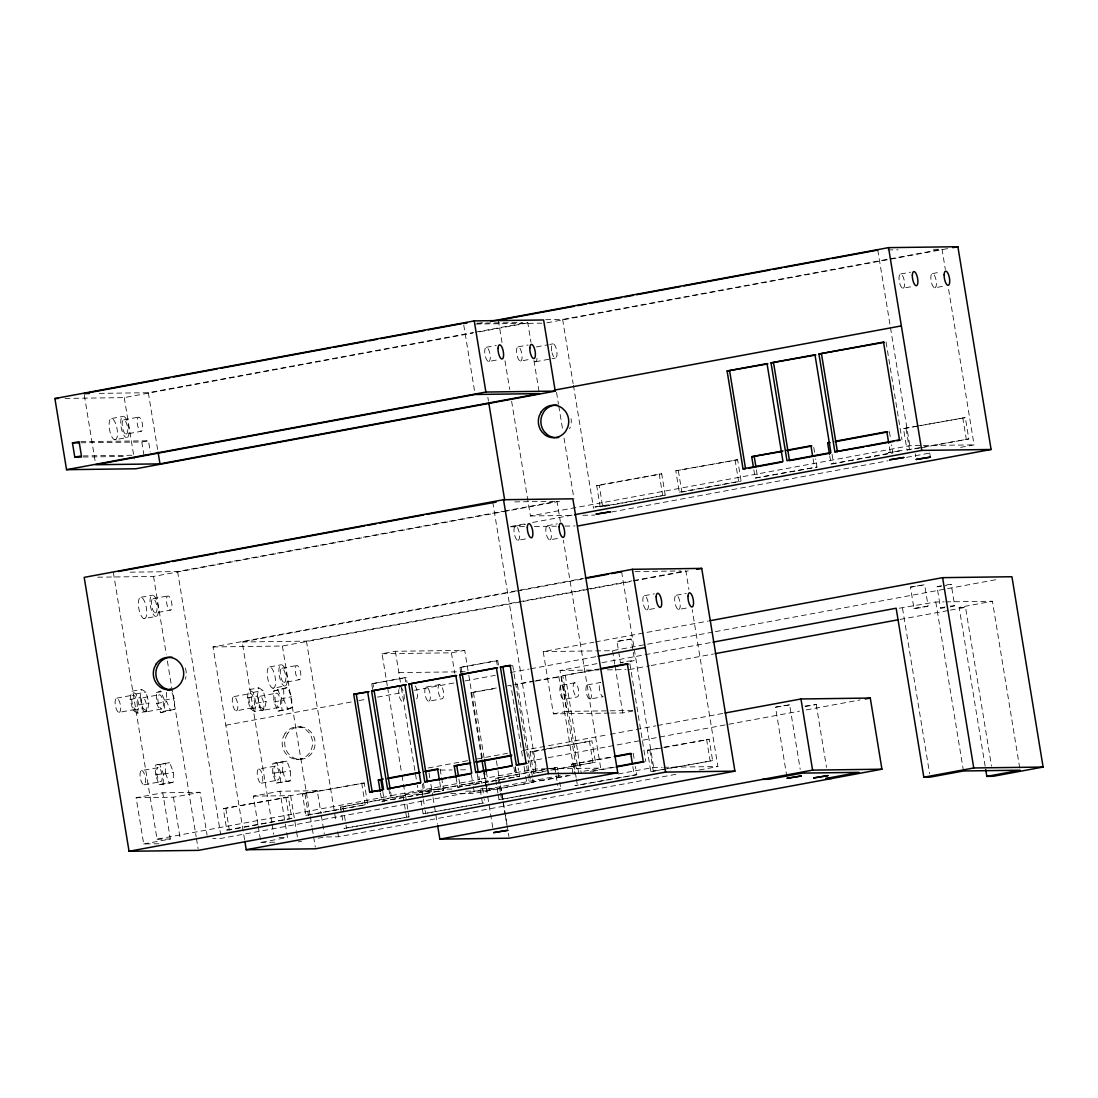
<?xml version="1.0" encoding="UTF-8"?>
<svg xmlns="http://www.w3.org/2000/svg" width="1098" height="1098" viewBox="0 0 1098 1098"><rect width="100%" height="100%" fill="white"/><g stroke="black" fill="none" stroke-linecap="round" stroke-linejoin="round"><path stroke-width="0.75" stroke-dasharray="5 3.75" d="M155.436 774.996L155.71 764.935L169.71 762.671L173.443 772.306L173.168 782.366L159.169 784.645L155.436 774.996L165.427 773.157L165.702 763.096M163.177 784.219L163.451 774.159L159.718 764.51L155.71 764.935M272.633 773.445L272.908 763.371L286.907 761.106L290.641 770.741L290.352 780.802L276.367 783.08L272.633 773.445L282.611 771.592L282.886 761.532M280.374 782.654L280.649 772.594L276.916 762.945L272.908 763.371M130.113 699.495L131.609 691.26L141.587 689.407L145.993 692.097L148.903 703.022L147.42 711.257L137.442 713.11L133.036 710.42L130.113 699.495L140.105 697.642L141.587 689.407M137.442 713.11L138.924 704.875L136.001 693.95L131.609 691.26M247.311 697.93L248.793 689.695L258.785 687.842L263.177 690.532L266.1 701.457L264.618 709.692L254.626 711.545L250.234 708.855L247.311 697.93L257.303 696.077L258.785 687.842M254.626 711.545L256.108 703.31L253.199 692.385L248.793 689.695M623.088 662.67L620.452 662.835L616.994 641.369L631.13 639.091L633.011 650.579M620.452 662.835L623.321 661.984M631.13 639.091L616.966 641.493M633.271 652.226L634.617 660.433L630.128 661.586M786.854 776.725L775.517 707.126L789.64 704.834L800.209 769.355M789.64 704.834L775.476 707.236M804.916 706.041L816.226 704.477L804.683 706.728M910.462 587.142L924.626 584.74L928.126 606.082L921.826 607.565L913.961 608.484L910.462 587.142L924.626 584.74M913.961 608.484L928.126 606.082M944.76 607.77L940.533 608.141L937.047 586.785L941.535 585.632M940.533 608.141L945.035 606.974M946.984 584.754L951.211 584.383L944.911 585.865M950.209 606.892L954.711 605.739L951.211 584.383M569.519 428.742L570.356 427.026M156.506 692.618L160.404 690.93L164.494 700.153L164.7 711.051L160.816 712.739L156.712 703.516L156.506 692.618L161.502 691.685M160.816 712.739L174.692 709.198L174.486 698.301L171.755 692.152M273.704 691.054L287.58 687.513L291.67 696.736L291.89 707.647L287.992 709.322L278.014 711.175L273.91 701.965L273.704 691.054L287.58 687.513M278.014 711.175L291.89 707.647M477.548 323.732L484.287 322.483M99.287 393.372L148.326 392.713L473.773 332.461M475.461 332.159L527.726 322.469L530.979 342.329M65.043 398.409L124.252 397.613L472.854 333.078M479.593 331.829L530.114 322.469M545.72 319.683L562.629 319.463L942.029 249.219L945.351 269.449M546.886 322.812L949.468 248.272M486.332 347.27L496.31 345.417M111.708 418.475L123.36 416.32M900.635 274.006L910.613 272.167M123.758 419.861L138.732 417.089M518.146 346.844L528.124 344.992M536.4 346.913L548.053 344.758M549.714 344.443L553.035 343.825M932.449 273.58L940.766 272.043M488.665 361.503A7.219 2.512 79.5 0 0 489.118 350.797A7.219 2.512 79.5 0 0 484.712 350.852A7.219 2.512 79.5 0 0 488.665 361.503L498.643 359.65M902.968 288.239A7.219 2.512 79.5 0 0 903.421 277.533A7.219 2.512 79.5 0 0 899.015 277.602A7.219 2.512 79.5 0 0 902.968 288.239L912.946 286.386M126.092 434.094A7.219 2.512 79.5 0 0 126.545 423.389A7.219 2.512 79.5 0 0 122.139 423.444A7.219 2.512 79.5 0 0 126.092 434.094L141.066 431.322A7.219 2.512 79.5 0 0 141.518 420.616A7.219 2.512 79.5 0 0 137.113 420.671A7.219 2.512 79.5 0 0 141.066 431.322M520.466 361.077A7.219 2.512 79.5 0 0 520.932 350.372A7.219 2.512 79.5 0 0 516.527 350.427A7.219 2.512 79.5 0 0 520.466 361.077L530.458 359.224M535.399 361.764L550.373 358.977M552.047 358.675L555.368 358.058M934.769 287.813A7.219 2.512 79.5 0 0 935.235 277.108A7.219 2.512 79.5 0 0 930.83 277.176A7.219 2.512 79.5 0 0 934.769 287.813L944.76 285.96M114.851 439.79A10.829 3.774 79.5 0 0 115.866 424.199A10.829 3.774 79.5 0 0 109.127 423.416A10.829 3.774 79.5 0 0 114.851 439.79L126.49 437.635A10.829 3.774 79.5 0 0 127.519 422.044A10.829 3.774 79.5 0 0 120.766 421.261A10.829 3.774 79.5 0 0 126.49 437.635M596.667 485.426L599.206 485.385L602.706 506.727L600.167 506.768L596.667 485.426L661.71 473.814L665.196 495.157L604.353 506.425M675.805 470.768L737.609 459.76L741.095 481.116L681.844 492.082L679.291 492.11L675.805 470.768L737.609 459.76M919.41 448.094L906.989 449.96L903.503 428.618L915.018 426.477M916.665 426.175L965.307 417.611L968.793 438.953L921.057 447.792M599.206 485.385L661.71 473.814M903.503 428.618L965.307 417.611M130.264 572.182L177.615 571.55L503.062 511.297M504.737 510.982L557.015 501.306L560.337 521.564M97.722 577.191L153.528 576.436L561.092 500.99M511.627 401.278L530.416 515.964L909.817 445.719L921.647 445.568M600.167 506.768L665.196 495.157M679.291 492.11L741.095 481.116M753.859 469.848L755.191 478.069L816.994 467.062L815.649 458.854M829.745 455.807L831.09 464.015L890.354 453.035L889.009 444.827M906.989 449.96L968.793 438.953M755.191 478.069L816.994 467.062M831.09 464.015L892.894 453.007L891.549 444.8M510.748 526.505L525.915 523.691M532.64 522.456L573.074 514.962M515.621 526.093L525.599 524.254M140.997 597.298L152.649 595.143M611.531 511.997L888.076 460.789M906.619 457.358L930.226 452.98M960.585 447.366L974.077 444.868L948.109 286.317M153.047 598.684L168.021 595.912M547.422 525.668L557.413 523.828M517.94 540.326A7.219 2.512 79.5 0 0 518.407 529.62A7.219 2.512 79.5 0 0 513.988 529.689A7.219 2.512 79.5 0 0 517.94 540.326L527.932 538.473M155.381 612.917A7.219 2.512 79.5 0 0 155.834 602.226A7.219 2.512 79.5 0 0 151.428 602.28A7.219 2.512 79.5 0 0 155.381 612.917L170.355 610.145A7.219 2.512 79.5 0 0 170.808 599.439A7.219 2.512 79.5 0 0 166.402 599.508A7.219 2.512 79.5 0 0 170.355 610.145M549.755 539.9A7.219 2.512 79.5 0 0 550.208 529.195A7.219 2.512 79.5 0 0 545.802 529.263A7.219 2.512 79.5 0 0 549.755 539.9L559.747 538.047M144.126 618.627A10.829 3.774 79.5 0 0 145.156 603.022A10.829 3.774 79.5 0 0 138.403 602.239A10.829 3.774 79.5 0 0 144.126 618.627L155.779 616.472A10.829 3.774 79.5 0 0 156.808 600.867A10.829 3.774 79.5 0 0 150.055 600.084A10.829 3.774 79.5 0 0 155.779 616.472M244.579 839.627L213.026 646.955L583.532 578.358M271.755 822.457L242.191 641.987L515.374 591.41M517.048 591.095L582.818 578.921M242.191 641.987L306.452 641.136L517.24 602.102M518.929 601.8L584.685 589.626M586.373 589.31L631.899 580.883M633.587 580.567L685.866 570.891L688.899 589.448M213.026 646.955L282.378 646.022L521.523 601.745M523.197 601.443L588.885 589.283M590.573 588.967L688.24 570.878M644.457 595.679L654.449 593.84M269.847 666.884L281.486 664.729M136.001 693.95L145.993 692.097M116.717 698.15L133.352 695.061M281.884 668.27L296.872 665.498M676.272 595.253L686.25 593.414M142.795 697.806L159.443 694.718M387.32 685.907L382.063 653.749L395.362 651.279L464.715 650.359L468.215 671.702M646.791 609.912A7.219 2.512 79.5 0 0 647.244 599.206A7.219 2.512 79.5 0 0 642.838 599.275A7.219 2.512 79.5 0 0 646.791 609.912L656.769 608.059M138.924 704.875L148.903 703.022M164.494 700.153L174.486 698.301M156.712 703.516L166.704 701.677L170.794 710.886M119.051 712.382A7.219 2.512 79.5 0 0 119.504 701.677A7.219 2.512 79.5 0 0 115.098 701.732A7.219 2.512 79.5 0 0 119.051 712.382L135.685 709.294A7.219 2.512 79.5 0 0 136.138 698.589A7.219 2.512 79.5 0 0 131.733 698.657A7.219 2.512 79.5 0 0 135.685 709.294M133.036 710.42L143.028 708.567L147.42 711.257M284.217 682.503A7.219 2.512 79.5 0 0 284.67 671.798A7.219 2.512 79.5 0 0 280.264 671.866A7.219 2.512 79.5 0 0 284.217 682.503L299.191 679.731A7.219 2.512 79.5 0 0 299.658 669.025A7.219 2.512 79.5 0 0 295.238 669.094A7.219 2.512 79.5 0 0 299.191 679.731M678.605 609.486A7.219 2.512 79.5 0 0 679.058 598.781A7.219 2.512 79.5 0 0 674.652 598.849A7.219 2.512 79.5 0 0 678.605 609.486L686.923 607.949M382.063 653.749L451.402 652.816L464.715 650.359M272.977 688.213A10.829 3.774 79.5 0 0 273.992 672.607A10.829 3.774 79.5 0 0 267.253 671.825A10.829 3.774 79.5 0 0 272.977 688.213L284.615 686.058A10.829 3.774 79.5 0 0 285.645 670.453A10.829 3.774 79.5 0 0 278.892 669.67A10.829 3.774 79.5 0 0 284.615 686.058M145.128 712.026A7.219 2.512 79.5 0 0 145.581 701.334A7.219 2.512 79.5 0 0 141.175 701.389A7.219 2.512 79.5 0 0 145.128 712.026L161.777 708.951A7.219 2.512 79.5 0 0 162.23 698.246A7.219 2.512 79.5 0 0 157.824 698.301A7.219 2.512 79.5 0 0 161.777 708.951M253.199 692.385L263.177 690.532M233.915 696.585L250.55 693.511M164.7 711.051L174.692 709.198M259.993 696.242L276.641 693.154M256.108 703.31L266.1 701.457M277.588 689.366L281.692 698.589L291.67 696.736M609.225 713.11L553.406 713.851L543.208 651.594L593.771 642.234M595.445 641.932L708.361 621.029M372.634 689.489L371.7 683.793L404.984 677.631L406.26 677.617L407.084 682.627M460.831 673.156L459.897 667.46L496.516 660.68L497.778 660.667L498.602 665.69M273.91 701.965L283.888 700.112L287.992 709.322M371.7 683.793L406.26 677.617M459.897 667.46L497.778 660.667M236.235 710.818A7.219 2.512 79.5 0 0 236.701 700.112A7.219 2.512 79.5 0 0 232.282 700.167A7.219 2.512 79.5 0 0 236.235 710.818L252.883 707.73A7.219 2.512 79.5 0 0 253.336 697.038A7.219 2.512 79.5 0 0 248.93 697.093A7.219 2.512 79.5 0 0 252.883 707.73M250.234 708.855L260.212 707.002L264.618 709.692M262.326 710.461A7.219 2.512 79.5 0 0 262.779 699.769A7.219 2.512 79.5 0 0 258.373 699.824A7.219 2.512 79.5 0 0 262.326 710.461L278.961 707.386A7.219 2.512 79.5 0 0 279.427 696.681A7.219 2.512 79.5 0 0 275.008 696.75A7.219 2.512 79.5 0 0 278.961 707.386M543.208 651.594L612.56 650.675L713.673 631.954M715.361 631.638L998.453 579.222M426.395 687.019L439.708 684.562M225.845 725.215L352.156 701.828M358.881 700.579L365.62 699.33M377.41 697.148L402.678 692.481M414.468 690.299L454.888 682.805M464.989 680.938L495.294 675.325M510.46 672.525L528.975 669.094M530.663 668.778L596.351 656.618M632.681 710.502L566.719 711.38L560.021 670.48L600.359 663.014M602.033 662.698L711.284 642.467M899.344 608.196L935.798 601.992L944.129 601.882M481.638 758.457L470.918 692.673L497.545 687.746M507.523 685.893L510.858 685.276L522.95 759.5M534.369 680.925L514.852 684.534L533.669 681.487M536.002 680.623L561.325 676.368L576.711 770.837M578.715 773.5L562.78 675.668L599.192 668.915M470.918 692.673L496.763 688.322M535.289 681.185L561.325 676.368M562.78 675.668L598.437 669.506M428.728 701.251A7.219 2.512 79.5 0 0 429.181 690.546A7.219 2.512 79.5 0 0 424.775 690.615A7.219 2.512 79.5 0 0 428.728 701.251L442.041 698.795A7.219 2.512 79.5 0 0 442.494 688.089A7.219 2.512 79.5 0 0 438.088 688.144A7.219 2.512 79.5 0 0 442.041 698.795M985.153 766.239L959.144 607.4L992.427 601.237L1019.822 768.531M629.374 669.547L649.536 665.813M651.224 665.512L713.398 653.996M899.962 619.45L948.699 610.433M950.388 610.117L965.513 607.318L991.521 766.157M561.476 685.221L574.789 682.764M587.554 684.878L600.867 682.407A7.219 2.512 79.5 0 0 599.357 688.624A7.219 2.512 79.5 0 0 602.5 696.407M159.718 764.51L169.71 762.671M141.464 770.563L142.15 770.672A7.219 2.512 79.5 0 1 145.554 781.803A7.219 2.512 79.5 0 1 141.148 781.145A7.219 2.512 79.5 0 1 141.464 770.563L158.785 767.584A7.219 2.512 79.5 0 1 162.188 778.715A7.219 2.512 79.5 0 1 157.796 778.07A7.219 2.512 79.5 0 1 158.098 767.488M563.796 699.453A7.219 2.512 79.5 0 0 564.262 688.748A7.219 2.512 79.5 0 0 559.856 688.817A7.219 2.512 79.5 0 0 563.796 699.453L577.109 696.983A7.219 2.512 79.5 0 0 577.575 686.291A7.219 2.512 79.5 0 0 573.17 686.346A7.219 2.512 79.5 0 0 577.109 696.983M163.451 774.159L173.443 772.306M589.887 699.11A7.219 2.512 79.5 0 0 590.34 688.405A7.219 2.512 79.5 0 0 585.934 688.46A7.219 2.512 79.5 0 0 589.887 699.11L603.2 696.64M144.154 784.754L160.788 781.666M159.169 784.645L173.168 782.366M276.916 762.945L286.907 761.106M553.406 713.851L566.719 711.38M258.661 768.998L259.334 769.108A7.219 2.512 79.5 0 1 262.751 780.239A7.219 2.512 79.5 0 1 258.346 779.58A7.219 2.512 79.5 0 1 258.661 768.998L275.982 766.02A7.219 2.512 79.5 0 1 279.386 777.164A7.219 2.512 79.5 0 1 274.98 776.506A7.219 2.512 79.5 0 1 275.296 765.924M158.963 843.758L143.701 843.964L136.125 797.711L162.751 792.783L200.069 792.289L207.097 835.221M280.649 772.594L290.641 770.741M610.913 713.082L622.758 712.931L632.736 711.079M136.125 797.711L173.443 797.217L200.069 792.289M261.338 783.19L277.986 780.115M276.367 783.08L290.352 780.802M257.92 824.227L253.322 796.146L279.935 791.219L317.267 790.725L321.041 813.851M428.193 767.982L468.681 760.489M477.108 758.938L507.468 753.31M522.648 750.497L608.663 734.576M610.351 734.26L655.89 725.833M657.578 725.517L723.362 713.343M253.322 796.146L290.641 795.652L317.267 790.725M223.306 808.663L288.335 797.052L291.835 818.394L229.345 829.964L226.792 830.006L223.306 808.663L288.335 797.052M302.43 794.005L364.234 782.998L367.734 804.34L305.93 815.347L302.43 794.005L364.234 782.998M530.128 751.856L532.681 751.814L536.167 773.157L533.628 773.198L530.128 751.856L544.951 749.111M546.598 748.795L591.932 740.848L595.432 762.19L550.99 770.412M532.681 751.814L591.932 740.848M528.069 761.408L546.612 757.977M548.3 757.661L641.012 740.505M642.701 740.189L799.481 711.161M806.234 709.912L860.173 699.92M388.802 788.748L389.968 795.858L479.442 779.511L478.508 773.829M477.232 773.843L478.165 779.539L536.442 768.957L548.286 768.806M113.355 572.401L157.041 839.201L391.245 795.844L390.421 790.821M402.019 775.641L405.066 794.266L431.692 789.338L455.368 789.023M342.645 820.233L340.49 807.099L402.993 795.528L405.533 795.487L406.342 800.415M497.943 793.168L495.527 778.386L544.91 769.245M546.557 768.943L557.331 767.392L557.866 770.672M573.046 774.186L571.427 764.345L612.574 756.714M663.782 747.244L709.13 739.283L712.629 760.626L650.826 771.633L647.326 750.291L662.135 747.546M143.701 843.964L170.327 839.023L162.751 792.783M340.49 807.099L405.533 795.487M481.432 781.433L419.628 792.44L481.432 781.433L482.242 786.36M495.527 778.386L544.169 769.822M550.743 768.6L557.331 767.392M571.427 764.345L611.833 757.291M647.326 750.291L663.041 747.82M664.688 747.505L709.13 739.283M226.792 830.006L291.835 818.394M380.484 793.085L381.829 801.293L443.633 790.299L440.133 768.943M456.109 777.398L457.729 787.252L519.532 776.245L518.187 768.037M533.628 773.198L595.432 762.19M305.93 815.347L366.087 804.656M381.829 801.293L443.633 790.299M457.729 787.252L519.532 776.245M537.814 772.855L544.402 771.633M560.241 775.6L221.302 838.35L212.765 838.46M583.848 771.221L600.702 768.106L563.37 540.147M485.755 783.766L486.853 790.505L529.332 783.08L528.783 779.704M528.042 765.512L530.787 782.38L568.201 775.449M590.299 771.359L615.127 766.761M450.729 793.648L474.418 793.332L529.332 783.08M530.787 782.38L570.754 775.421M592.838 771.331L614.358 767.337M618.229 773.953L653.639 767.392L662.094 767.282M258.181 825.874L260.885 842.399L287.511 837.472L279.935 791.219M409.032 816.83L343.99 828.441L409.032 816.83L406.603 802.062M420.973 800.648L423.128 813.783L484.932 802.789L484.383 799.495M498.218 794.815L499.027 799.742L560.831 788.735L559.747 782.16M636.73 774.68L574.927 785.688L636.73 774.68L635.385 766.473M650.826 771.633L665.635 768.888M667.282 768.586L712.629 760.626M423.128 813.783L483.285 803.091M499.027 799.742L560.831 788.735M298.203 841.905L301.538 841.288M318.173 838.199L323.169 837.28M326.545 836.95L338.5 836.786L677.425 774.035M699.357 769.973L717.9 766.541L692.207 609.678M80.909 442.796L141.807 441.986L148.463 440.778L150.275 451.841M626.752 661.353L634.617 660.433M941.26 586.428L937.047 586.785M950.484 606.096L954.711 605.739M887.925 249.932L898.068 249.795M933.575 249.328L942.029 249.219M476.999 323.155L522.662 322.538M475.859 324.047L541.822 323.169M80.799 441.684L148.463 440.778M83.132 455.917L133.874 455.231M923.349 445.541L974.077 444.868M83.242 457.029L125.529 456.466M514.742 501.868L557.015 501.306M530.416 515.964L574.378 515.387M582.832 515.278L594.677 515.113M510.748 526.793L525.983 526.587M534.438 526.477L556.425 526.189M564.88 526.079L575.036 525.942M635.124 571.564L680.787 570.96M945.79 601.869L992.427 601.237M959.144 607.4L965.513 607.318M398.862 672.621L466.526 671.729M560.021 670.48L598.918 669.958M607.386 669.849L625.984 669.602M298.697 726.945L301.25 726.917M296.007 759.308L298.56 759.281M440.257 770.11L452.101 769.959M460.556 769.849L469.011 769.725M549.974 768.778L600.702 768.106M663.782 767.269L717.9 766.541M478.165 779.539L479.442 779.511M480.746 788.68L501.045 788.405L501.58 791.727M486.853 790.505L489.392 790.478L488.294 783.725M440.367 791.507L418.379 791.795L417.309 785.235M465.744 791.164L487.732 790.876L486.647 784.301M405.066 794.266L425.365 793.991M389.968 795.858L391.245 795.844M157.041 839.201L170.327 839.023M279.221 837.582L287.511 837.472M260.885 842.399L276.161 842.193M282.611 771.592L286.345 781.227M165.427 773.157L169.161 782.792M257.303 696.077L260.212 707.002M140.105 697.642L143.028 708.567M962.754 417.638L966.254 438.98M929.677 452.87L930.377 457.139M915.279 453.858L915.746 456.699M935.798 601.992L963.468 770.974M877.782 250.07L909.817 445.719M906.042 428.577L909.542 449.919M889.407 431.665L890.217 436.592M902.515 608.155L929.635 773.747M832.023 454.119L833.643 463.974M813.769 447.353L814.579 452.28M813.11 458.882L814.455 467.089M816.226 704.477L826.52 767.351M756.398 469.82L757.744 478.028M735.056 459.801L738.556 481.144M678.344 470.74L681.844 492.082M706.59 739.311L710.077 760.653M659.157 473.856L662.657 495.198M621.605 571.742L634.026 647.642M634.301 649.33L653.639 767.392M649.865 750.25L653.365 771.592M562.629 319.463L573.129 383.559M573.403 385.233L593.565 508.374M633.23 753.338L634.301 759.898M632.832 766.5L634.177 774.708M612.56 650.675L614.77 664.139M615.045 665.813L622.758 712.931M556.549 392.398L558.484 404.229M558.772 405.917L562.917 431.267M564.029 438.02L573.98 498.863M533.957 360.528L539.379 393.619M589.393 740.875L592.879 762.218M573.966 764.304L575.05 770.878M575.311 772.512L576.121 777.439M576.395 779.086L577.466 785.646M498.368 320.314L502.239 343.935M504.998 360.803L509.692 389.474M558.141 772.306L559.486 780.527M554.792 767.42L555.863 773.994M556.137 775.627L557.743 785.482M487.855 397.311L488.404 400.646M463.74 324.981L474.858 392.823M492.755 502.157L536.442 768.957M515.374 766.418L516.993 776.272M496.516 660.68L497.216 664.949M513.837 767.063L514.77 772.759M501.855 793.387L502.939 800.03M503.213 801.691L507.015 824.927M508.374 833.231L508.923 836.552M496.406 760.832L497.765 769.094M498.039 770.755L500.208 783.986M500.468 785.646L505.08 813.769M505.355 815.43L507.523 828.661M498.067 778.358L500.221 791.493M500.496 793.14L501.566 799.701M468.764 675.078L482.571 759.404M484.232 769.533L486.387 782.668M483.875 773.157L486.043 786.388M486.304 788.048L492.81 827.755M482.502 788.007L484.122 797.862M461.174 667.447L462.107 673.143M480.238 789.682L482.379 802.816M451.402 652.816L454.737 673.143M471.371 774.721L473.032 784.878M473.307 786.566L474.418 793.332M458.923 779.004L460.268 787.211M439.749 782.119L441.094 790.327M429.002 772.91L429.812 777.837M430.883 784.411L432.777 795.968M433.051 797.628L437.402 824.2M404.984 677.631L405.684 681.899M422.167 792.413L422.977 797.34M423.252 798.973L424.857 808.828M425.132 810.475L425.667 813.755M395.362 651.279L401.072 686.113M401.346 687.801L417.034 783.588M387.608 687.609L401.744 773.953M402.993 795.528L406.48 816.871M382.763 791.411L384.369 801.265M361.695 783.039L365.195 804.381M343.043 807.057L345.733 823.486M345.994 825.12L346.529 828.4M306.452 641.136L336.015 821.606M337.662 831.721L338.5 836.786M321.316 815.498L324.294 833.67M282.378 646.022L310.048 815.004M310.322 816.692L311.983 826.835M312.257 828.523L313.369 835.276M313.644 836.964L315.304 847.107M304.983 793.978L308.469 815.32M290.641 795.652L296.323 830.335M296.584 831.982L297.668 838.598M285.796 797.093L289.296 818.435M272.029 824.145L273.69 834.274M225.845 808.622L229.345 829.964M148.326 392.713L157.81 450.633M177.615 571.55L220.753 834.974M141.807 441.986L144.126 456.219M124.252 397.613L134.272 458.84M153.528 576.436L166.265 654.216M167.376 660.982L196.171 836.827M196.446 838.529L198.107 848.672M173.443 797.217L180.47 840.162M84.34 395.225L95.444 463.068M886.059 342L901.993 439.845M629.881 663.672L645.816 761.518M565.319 675.627L581.254 773.472M558.786 676.409L574.721 774.241M517.391 684.507L532.503 777.288M532.777 778.976L533.326 782.339M512.697 665.237L528.632 763.083M526.587 766.212L528.509 778.015M524.048 766.253L525.42 774.68M525.695 776.368L526.793 783.121M515.223 767.722L516.046 772.731M473.471 692.632L484.177 758.43M486.373 771.921L488.02 782.037M483.834 771.949L485.481 782.078M423.43 782.998L424.514 789.682M422.318 784.013L423.252 789.695M372.977 683.779L373.526 687.115M283.682 689.201L283.888 700.112M281.692 698.589L281.898 709.486M166.525 692.33L166.704 701.677M571.056 418.654A16.25 15.207 89.2 0 1 571.221 422.881M537.018 358.168A7.219 2.512 79.5 0 1 533.971 360.817M551.663 350.976A7.219 2.512 79.5 0 1 554.229 344.484A7.219 2.512 79.5 0 1 556.741 356.37A7.219 2.512 79.5 0 1 552.047 352.815M415.058 685.838A7.219 2.512 79.5 0 1 417.556 693.826A7.219 2.512 79.5 0 1 415.964 699.138M404.023 694.458A7.219 2.512 79.5 0 1 401.58 701.073A7.219 2.512 79.5 0 1 398.862 689.475M399.205 688.336A7.219 2.512 79.5 0 1 399.699 687.623M401.017 687.609A7.219 2.512 79.5 0 1 403.103 690.903M185.356 667.996A16.25 15.207 89.2 0 1 185.342 679.113M594.992 507.015L609.129 504.723L594.992 507.015M888.502 452.678L902.625 450.386L888.502 452.678M284.917 733.766L283.078 737.527A16.25 15.207 89.2 0 0 285.7 753.53L288.623 756.412A16.25 15.207 89.2 0 0 309.801 752.487L311.64 748.726A16.25 15.207 89.2 0 0 309.018 732.723L306.095 729.854A16.25 15.207 89.2 0 0 284.917 733.766M287.456 733.739L285.617 737.485A16.25 15.207 89.2 0 0 288.239 753.503L291.162 756.371A16.25 15.207 89.2 0 0 312.34 752.459L314.179 748.699A16.25 15.207 89.2 0 0 311.558 732.695L308.634 729.813A16.25 15.207 89.2 0 0 287.456 733.739"/><path stroke-width="1.5" d="M167.788 690.203L170.382 689.077M54.9 398.533L474.24 320.904L543.592 319.971L555.245 391.121L135.905 468.764L66.553 469.683L54.9 398.533L58.276 398.492M158.263 379.839L84.066 393.578L89.144 393.509M161.639 379.208L170.066 377.657M173.443 377.026L217.28 368.914M220.657 368.283L330.265 347.997M333.627 347.366L365.675 341.437M369.038 340.819L377.479 339.255M380.841 338.623L424.693 330.512M428.055 329.88L461.791 323.649M491.012 321.234L888.543 247.64L957.895 246.721L991.096 449.48L578.413 525.887M500.057 319.998L574.254 306.273M577.63 305.642L586.058 304.077M589.434 303.46L621.468 297.531M624.844 296.899L633.271 295.335M636.648 294.717L680.486 286.605M683.862 285.974L769.863 270.053M773.225 269.422L781.666 267.871M785.029 267.239L828.88 259.128M832.243 258.497L877.782 250.07M952.844 247.654L957.895 246.721M66.553 469.683L485.892 392.041L555.245 391.121M554.366 390.147L901.362 325.9M159.979 463.864L539.379 393.619L475.118 394.484L95.718 464.729L159.979 463.864L158.085 452.28M727.096 371L767.035 363.603L782.97 461.448L743.03 468.832L727.096 371L767.914 363.877M771.029 362.862L814.963 354.736L830.884 452.568L786.964 460.707L771.029 362.862L815.869 354.997M818.943 353.995L883.519 342.041L899.454 439.873L834.878 451.827L818.943 353.995L884.398 342.315M503.529 499.727L84.189 577.37L129.042 851.279L198.395 850.36L617.735 772.718L572.868 498.808L503.529 499.727L548.382 773.651L617.735 772.718M118.419 571.468L168.996 562.107M172.372 561.476L216.21 553.365M219.586 552.733L364.605 525.887M367.981 525.256L376.408 523.705M379.784 523.073L423.622 514.962M426.998 514.331L496.145 502.115M753.31 466.568L751.705 456.713L782.984 450.935M786.264 450.317L810.955 445.747L812.575 455.601M835.825 441.149L886.855 431.692L888.735 443.194M751.705 456.713L782.229 451.498M787.17 450.592L811.861 446.021M835.084 441.712L887.76 431.967M748.905 468.187L782.188 462.025M830.184 453.145L789.503 460.666L773.568 362.834M834.878 451.827L863.92 446.9M867.228 446.282L893.717 441.382M897.025 440.765L900.333 440.147M574.762 514.66L921.744 450.413L991.096 449.48M585.22 578.042L632.366 569.313L701.718 568.393L734.919 771.153L315.579 848.795L246.227 849.728L244.854 841.315M587.883 577.987L608.114 574.24M611.49 573.623L621.605 571.742M696.667 569.327L701.718 568.393M710.035 620.713L942.592 577.658L1011.931 576.738L1043.1 767.049L993.182 776.3L986.814 776.382L985.716 769.616M381.459 790.327L369.655 792.07L353.721 694.238L368.873 691.644M371.604 690.93L406.15 684.74L371.604 690.93L387.539 788.762L420.424 782.888M408.868 684.027L455.794 675.339L471.728 773.17L424.802 781.858L408.868 684.027L456.672 675.613M459.788 674.597L496.406 667.817L512.341 765.663L475.722 772.429L459.788 674.597L462.34 674.556L478.275 772.402L475.722 772.429M500.4 667.076L510.145 665.278L526.079 763.11L516.335 764.922L500.4 667.076L511.064 665.539M461.064 674.584L497.669 667.804M353.721 694.238L368.612 691.918M598.026 656.302L645.185 647.573M712.959 642.165L896.16 608.237L923.83 777.219L930.198 777.137L963.468 770.974L1020.097 770.22L986.814 776.382M600.853 668.613L627.342 663.714L643.277 761.545L616.788 766.459M600.084 669.19L628.234 663.988M715.086 653.681L898.274 619.766M725.051 713.027L800.95 698.973L870.289 698.054L881.941 769.204L509.198 838.213L439.845 839.133L437.677 825.861M380.21 791.452L378.33 779.951L383.271 779.045M388.212 778.125L419.491 772.333M424.418 771.427L437.594 768.984L439.474 780.472M456.109 777.398L454.229 765.896L470.699 762.849M475.626 761.943L511.846 755.232M387.457 778.702L420.383 772.608M425.324 771.688L438.486 769.259M454.229 765.896L469.944 763.426M476.532 762.204L511.092 755.808M865.238 698.987L870.289 698.054M369.655 792.07L383.545 789.503L367.61 691.658M387.539 788.762L420.809 782.6L404.874 684.768M476.999 772.416L511.942 765.951M424.802 781.858L445.788 778.413M449.137 777.796L470.932 773.761M526.999 763.385L518.874 764.881L502.939 667.049M614.221 756.412L630.691 753.365L632.297 763.22M615.127 756.687L631.583 753.64M129.042 851.279L548.382 773.651M616.019 767.035L644.169 761.82M246.227 849.728L665.58 772.086L734.919 771.153M439.845 839.133L812.589 770.123L881.941 769.204M923.83 777.219L973.748 767.969L1043.1 767.049M72.454 442.906L79.111 441.698L81.444 455.931L74.788 457.139L72.454 442.906L79.221 442.823M463.48 323.334L466.856 323.292M830.143 442.631L827.604 442.672L829.484 454.16M74.788 457.139L81.554 457.043M743.03 468.832L745.569 468.805L729.635 370.959M516.335 764.922L517.597 764.894M378.33 779.951L380.882 779.923L382.488 789.778M762.671 779.36L769.039 779.278L802.322 773.116L858.938 772.361L825.655 778.523L832.023 778.441M888.543 247.64L921.744 450.413M942.592 577.658L973.748 767.969M800.95 698.973L812.589 770.123M754.244 456.686L755.863 466.54M632.366 569.313L665.58 772.086M488.679 402.307L504.655 499.892M474.24 320.904L485.892 392.041M456.782 765.869L458.388 775.723M821.496 353.954L837.431 451.8M484.451 760.118L486.373 771.921M481.912 760.145L483.834 771.949M411.421 683.985L427.355 781.831M374.075 690.464L390.147 789.16M356.274 694.197L372.208 792.042M554.737 437.608A16.25 15.207 89.2 0 1 547.339 434.698L544.416 431.83A16.25 15.207 89.2 0 1 541.794 415.813L543.634 412.066A16.25 15.207 89.2 0 1 557.427 405.244M558.704 437.429A16.25 15.207 89.2 0 1 556.055 437.663M172.372 689.695A16.25 15.207 89.2 0 1 162.326 686.785L159.402 683.917A16.25 15.207 89.2 0 1 156.781 667.9L158.62 664.153A16.25 15.207 89.2 0 1 172.4 657.331M596.159 514.125L610.282 511.833L596.159 514.125M493.661 832.613L507.784 830.321L493.661 832.613M889.668 459.788L903.791 457.495L889.668 459.788M787.17 778.262L801.293 775.984L787.17 778.262M916.24 459.431L930.377 457.139L916.24 459.431M813.742 777.919L827.878 775.627L813.742 777.919M156.067 664.18L154.228 667.941A16.25 15.207 89.2 0 0 156.849 683.944L159.773 686.826A16.25 15.207 89.2 0 0 180.95 682.901L182.79 679.14A16.25 15.207 89.2 0 0 180.168 663.137L177.245 660.269A16.25 15.207 89.2 0 0 156.067 664.18M541.094 412.093L539.255 415.854A16.25 15.207 89.2 0 0 541.877 431.857L544.8 434.739A16.25 15.207 89.2 0 0 565.978 430.814L567.817 427.053A16.25 15.207 89.2 0 0 565.196 411.05L562.272 408.181A16.25 15.207 89.2 0 0 541.094 412.093M912.328 275.131A7.219 2.512 79.5 0 0 916.281 285.768A7.219 2.512 79.5 0 0 916.734 275.076A7.219 2.512 79.5 0 0 912.328 275.131M944.129 274.706A7.219 2.512 79.5 0 0 948.082 285.356A7.219 2.512 79.5 0 0 948.548 274.651A7.219 2.512 79.5 0 0 944.129 274.706M656.151 596.804A7.219 2.512 79.5 0 0 660.104 607.441A7.219 2.512 79.5 0 0 660.557 596.749A7.219 2.512 79.5 0 0 656.151 596.804M687.966 596.379A7.219 2.512 79.5 0 0 691.918 607.029A7.219 2.512 79.5 0 0 692.371 596.324A7.219 2.512 79.5 0 0 687.966 596.379M527.301 527.218A7.219 2.512 79.5 0 0 531.254 537.855A7.219 2.512 79.5 0 0 531.72 527.164A7.219 2.512 79.5 0 0 527.301 527.218M559.115 526.793A7.219 2.512 79.5 0 0 563.068 537.444A7.219 2.512 79.5 0 0 563.521 526.738A7.219 2.512 79.5 0 0 559.115 526.793M529.826 347.97A7.219 2.512 79.5 0 0 533.779 358.607A7.219 2.512 79.5 0 0 534.246 347.915A7.219 2.512 79.5 0 0 529.826 347.97M498.025 348.395A7.219 2.512 79.5 0 0 501.978 359.032A7.219 2.512 79.5 0 0 502.431 348.327A7.219 2.512 79.5 0 0 498.025 348.395"/></g></svg>
